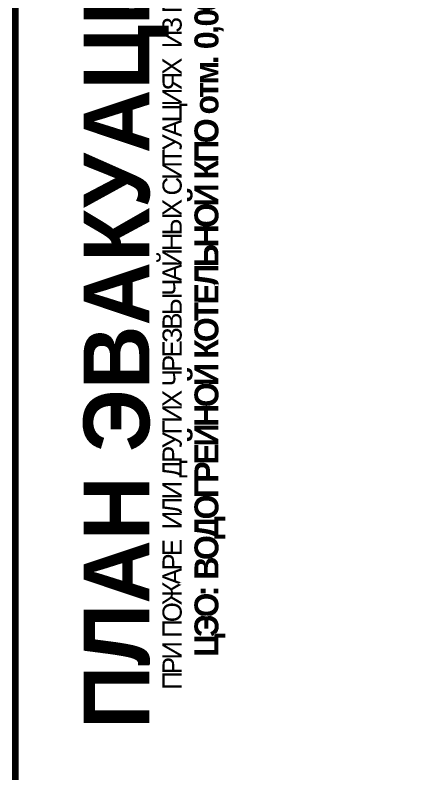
# Model space of a CAD drawing. Header units: millimetres. Extents: x 13114 to 67229, y 22859 to 38520.
# Drawn here: x 24049.7 to 24167.4, y 25073.2 to 25289.4 of the extents above; entities that cross this region are included whole.
import ezdxf

# ---------------------------------------------------------------- set-up
doc = ezdxf.new("R2010")
doc.units = ezdxf.units.MM
doc.styles.add('обычный', font='arial.ttf')

msp = doc.modelspace()

# ---------------------------------------------------------------- linework, layer by layer
at = {"color": 6, "lineweight": 100}
msp.add_lwpolyline([(24049.66, 25065.01), (24649.66, 25065.01), (24649.66, 25460.01), (24049.66, 25460.01)], close=True, dxfattribs=at)

# ---------------------------------------------------------------- texts
at = {"color": 0, "lineweight": 0, "insert": (24091.56, 25214.42), "char_height": 6.84, "width": 384.0795, "attachment_point": 5, "rotation": 90, "style": 'обычный'}
msp.add_mtext('{\\fArial Black|b1|i0|c204|p34;\\H2x;\\T0.85;  \\fArial Narrow|b0|i0|c204|p34;\\H0.8x;\\W0.9;\\P\\fProxima Nova Rg|b0|i0|c204|p2;\\H0.5x;\\W1;\\C256;ПРИ ПОЖАРЕ  ИЛИ ДРУГИХ ЧРЕЗВЫЧАЙНЫХ СИТУАЦИЯХ  ИЗ ПОМЕЩЕНИЙ \\fProxima Nova Rg|b1|i0|c204|p2;\\H1.25x;\\PЦЭО: ВОДОГРЕЙНОЙ КОТЕЛЬНОЙ КПО отм. 0,00 - 2,00м}', dxfattribs=at)
at = {"lineweight": 0, "insert": (24069.17, 25085.69), "char_height": 18.81, "width": 422.276, "attachment_point": 1, "rotation": 90, "style": 'обычный'}
msp.add_mtext('{\\fProxima Nova Rg|b1|i0|c204|p2;ПЛАН ЭВАКУАЦИИ}', dxfattribs=at)

doc.saveas('drawing.dxf')
